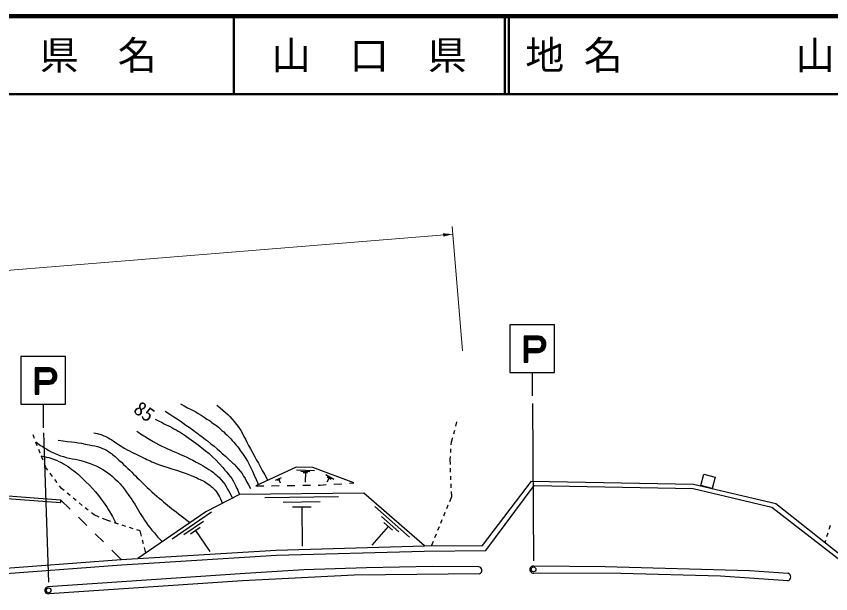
# Model space of a CAD drawing. Units: millimetres, scale not verified. Extents: x 40000 to 680000, y 20000 to 380000.
# Drawn here: x 305128 to 409536, y 305966 to 380000 of the extents above; entities that cross this region are included whole.
import ezdxf
from ezdxf.enums import TextEntityAlignment as Align

# ---------------------------------------------------------------- set-up
doc = ezdxf.new("R2010")
doc.units = ezdxf.units.MM
doc.header["$LTSCALE"] = 1000
for name, color, linetype, lineweight in [('M-BGD', 7, 'Continuous', 25), ('M-BMK-ROW', 30, 'Continuous', 25), ('M-STR-HTXT', 7, 'Continuous', 13), ('M-STR-STRC', 7, 'Continuous', 25), ('M-STR-STRD', 7, 'Continuous', 25), ('M-TTL', 2, 'Continuous', 140), ('M-TTL-LINE', 7, 'Continuous', 50)]:
    doc.layers.add(name, color=color, linetype=linetype, lineweight=lineweight)
doc.layers.add('M-TTL-TXT', color=7, linetype='Continuous')
doc.styles.add('ＭＳ ゴシック', font='')
doc.styles.get('ＭＳ ゴシック').set_extended_font_data('MS Gothic')

# ---------------------------------------------------------------- blocks, each defined once
blk = doc.blocks.new('filled_arrow')
at = {"color": 0, "linetype": 'Continuous', "lineweight": -2}
blk.add_solid([(7.5, 1.25), (0, 0), (7.5, -1.25)], dxfattribs=at)

msp = doc.modelspace()

# ---------------------------------------------------------------- hatches: boundary and pattern name
at = {"layer": 'M-STR-STRC'}
h = msp.add_hatch(dxfattribs=at)
h.set_pattern_fill('USER', color=256, style=0, pattern_type=2)
h.set_pattern_definition([(45, (370254, 339001), (-70.7107, 70.7107), []), (135, (370254, 339001), (-70.7107, -70.7107), [])])
h.paths.add_polyline_path([(372092, 339001), (370254, 339001), (370254, 335659), (370696, 335659), (370696, 336907), (372092, 336907, 0.89802)])
h.paths.add_polyline_path([(372038, 337348, 0.84591), (372038, 338568), (370696, 338568), (370696, 337348)], flags=16)
h = msp.add_hatch(dxfattribs=at)
h.set_pattern_fill('USER', color=256, style=0, pattern_type=2)
h.set_pattern_definition([(45, (307558, 334910), (-70.7107, 70.7107), []), (135, (307558, 334910), (-70.7107, -70.7107), [])])
h.paths.add_polyline_path([(309396, 334910), (307558, 334910), (307558, 331568), (308000, 331568), (308000, 332815), (309396, 332815, 0.89802)])
h.paths.add_polyline_path([(309342, 333257, 0.84591), (309342, 334477), (308000, 334477), (308000, 333257)], flags=16)

# ---------------------------------------------------------------- linework, layer by layer
at = {"layer": 'M-BGD'}
for p, q in [((361458, 327439), (361609, 328010)), ((361202, 326473), (361330, 326956)), ((307459, 325868), (307280, 326321)), ((360923, 325419), (361074, 325989)), ((307825, 324938), (307642, 325403)), ((360894, 325049), (360923, 325419)), ((308191, 324007), (308008, 324473)), ((360815, 324052), (360854, 324550)), ((308557, 323077), (308374, 323542)), ((360746, 323183), (360775, 323553)), ((360772, 322551), (360746, 323183)), ((308919, 322159), (308740, 322612)), ((309173, 321814), (308919, 322159)), ((341042, 321849), (343357, 321785)), ((341617, 321679), (342774, 321647)), ((360814, 321552), (360793, 322052)), ((309767, 321009), (309470, 321412)), ((310360, 320205), (310063, 320607)), ((338364, 320518), (339114, 320869)), ((338598, 320506), (338973, 320681)), ((338786, 320593), (338972, 320194)), ((341902, 321517), (342480, 321500)), ((342191, 321509), (342157, 320274)), ((344811, 321262), (345858, 320641)), ((345252, 320812), (344920, 320253)), ((344990, 320967), (345513, 320657)), ((360856, 320553), (360835, 321052)), ((310911, 319458), (310657, 319802)), ((335848, 319784), (336848, 319798)), ((337848, 319813), (338848, 319827)), ((339848, 319841), (340847, 319856)), ((341847, 319870), (342847, 319884)), ((343847, 319899), (344099, 319902)), ((344099, 319902), (344846, 319948)), ((345844, 320010), (346842, 320071)), ((347840, 320133), (348409, 320168)), ((360898, 319554), (360877, 320053)), ((311255, 319179), (310911, 319458)), ((312032, 318550), (311644, 318865)), ((360945, 318422), (360919, 319054)), ((310817, 318009), (310792, 317667)), ((312029, 316813), (310817, 318009)), ((312809, 317921), (312421, 318236)), ((313587, 317292), (313198, 317606)), ((336983, 318314), (346454, 318432)), ((339359, 317712), (344094, 317771)), ((360693, 317806), (360945, 318422)), ((314364, 316663), (313975, 316977)), ((325105, 313019), (330144, 316478)), ((340550, 317095), (342918, 317125)), ((341734, 317110), (341797, 312059)), ((351077, 317139), (355549, 313228)), ((359934, 315956), (360124, 316418)), ((360313, 316881), (360503, 317344)), ((314165, 314706), (313097, 315760)), ((315096, 316070), (314753, 316348)), ((315740, 315801), (315096, 316070)), ((316845, 315339), (316201, 315608)), ((317259, 315207), (316845, 315339)), ((351934, 315863), (354170, 313908)), ((359555, 315030), (359745, 315493)), ((318212, 314903), (317736, 315055)), ((319165, 314599), (318688, 314751)), ((320117, 314295), (319641, 314447)), ((326596, 313548), (329115, 315278)), ((327456, 313644), (328716, 314509)), ((352792, 314587), (350706, 312202)), ((352233, 315076), (353351, 314098)), ((359176, 314105), (359365, 314568)), ((409349, 314260), (409498, 314737)), ((316300, 312599), (315232, 313653)), ((321008, 314011), (320594, 314143)), ((321186, 313329), (321008, 314011)), ((328086, 314077), (329931, 311389)), ((358797, 313180), (358986, 313642)), ((409051, 313305), (409200, 313782)), ((321438, 312361), (321312, 312845)), ((358355, 312101), (358607, 312717)), ((408807, 312523), (408902, 312828)), ((318580, 310350), (317368, 311546)), ((321742, 311195), (321564, 311877))]:
    msp.add_line(p, q, dxfattribs=at)
for points in [[(348409, 320168), (343155, 322146), (341029, 322205), (335848, 319784)], [(357431, 311422), (365320, 311518), (371527, 319831), (391882, 319444), (401973, 317082), (410855, 310191)], [(357452, 312097), (364898, 312134), (371177, 320415), (391951, 319994), (402516, 317522), (410918, 310845)], [(289002, 308017), (292237, 319394), (310817, 318009)], [(289367, 308048), (292490, 319031), (310792, 317667)], [(357452, 312097), (349701, 318873), (333726, 318673), (329442, 316481), (320705, 310483)], [(320705, 310483), (338454, 311565), (357452, 312097)], [(320746, 309810), (338484, 310892), (357431, 311422)], [(286601, 307815), (301465, 309066), (318580, 310350), (320705, 310483)], [(286658, 307144), (301518, 308394), (318626, 309678), (320746, 309810)]]:
    msp.add_lwpolyline(points, dxfattribs=at)
for points, knots in [([(326162, 330299), (327629, 329542), (328069, 329349), (329210, 328606), (329748, 328255), (330052, 328061), (330565, 327674), (330941, 327392), (331145, 327225), (331496, 326912), (332125, 326352), (332451, 326008), (333020, 325388), (333499, 324867), (333715, 324529), (334121, 323949), (335130, 322507), (335330, 321835), (336161, 319930)], [0, 0, 0, 0, 1, 1, 1, 2, 2, 2, 3, 3, 3, 4, 4, 4, 5, 5, 5, 6, 6, 6, 6]), ([(330819, 330130), (332051, 329138), (332511, 328763), (333359, 327674), (334228, 326559), (334453, 325759), (335145, 324526), (336011, 322983), (336279, 322492), (337338, 320562)], [0, 0, 0, 0, 1, 1, 1, 2, 2, 2, 3, 3, 3, 3]), ([(324215, 329368), (325935, 328241), (326409, 327950), (327761, 326965), (328500, 326426), (328913, 326121), (329634, 325558), (330908, 324562), (331565, 323932), (332766, 322848), (332975, 322660), (333082, 322545), (333274, 322340), (334192, 321365), (334375, 320833), (335137, 319462)], [0, 0, 0, 0, 1, 1, 1, 2, 2, 2, 3, 3, 3, 4, 4, 4, 5, 5, 5, 5]), ([(322932, 328359), (325275, 327179), (326074, 326804), (327864, 325470), (329433, 324300), (330340, 323628), (331600, 322132), (332338, 321256), (332810, 320778), (333294, 319741), (333485, 319333), (333566, 319172), (333726, 318673)], [0, 0, 0, 0, 1, 1, 1, 2, 2, 2, 3, 3, 3, 4, 4, 4, 4]), ([(320574, 326828), (321348, 326280), (321596, 326141), (322268, 325727), (324458, 324375), (325937, 324085), (328194, 322848), (329080, 322363), (329581, 322090), (330396, 321494), (330679, 321286), (330820, 321145), (331073, 320901), (331985, 320023), (332159, 319474), (332851, 318192)], [0, 0, 0, 0, 1, 1, 1, 2, 2, 2, 3, 3, 3, 4, 4, 4, 5, 5, 5, 5]), ([(315071, 326574), (315427, 326515), (315540, 326490), (315833, 326404), (316246, 326284), (316471, 326185), (316849, 325981), (317608, 325571), (317966, 325229), (318712, 324796), (319646, 324254), (320192, 323990), (321167, 323526), (321889, 323182), (322284, 322968), (323030, 322679), (325058, 321893), (326294, 321707), (328279, 320816), (328900, 320538), (329244, 320359), (329803, 319970), (330053, 319795), (330177, 319675), (330396, 319462), (331033, 318840), (331143, 318428), (331581, 317514)], [0, 0, 0, 0, 1, 1, 1, 2, 2, 2, 3, 3, 3, 4, 4, 4, 5, 5, 5, 6, 6, 6, 7, 7, 7, 8, 8, 8, 9, 9, 9, 9]), ([(307622, 325453), (308291, 324916), (308567, 324775), (309205, 324390), (311406, 323062), (313144, 323449), (315448, 322309), (316599, 321740), (317176, 321264), (318119, 320393), (318620, 319930), (318804, 319579), (319220, 319038), (320628, 317206), (321037, 315900), (322522, 314128), (323003, 313553), (323169, 313337), (323792, 312688)], [0, 0, 0, 0, 1, 1, 1, 2, 2, 2, 3, 3, 3, 4, 4, 4, 5, 5, 5, 6, 6, 6, 6]), ([(310499, 325642), (312396, 325411), (312942, 325382), (314478, 325050), (315043, 324927), (315377, 324914), (315918, 324711), (316333, 324555), (316565, 324450), (316934, 324203), (317500, 323823), (317780, 323557), (318288, 323102), (319997, 321574), (320807, 320560), (322522, 319038), (324368, 317400), (325050, 316886), (327432, 315059)], [0, 0, 0, 0, 1, 1, 1, 2, 2, 2, 3, 3, 3, 4, 4, 4, 5, 5, 5, 6, 6, 6, 6]), ([(308333, 323647), (309382, 323391), (309755, 323337), (310584, 322933), (311063, 322699), (311330, 322558), (311769, 322256), (312505, 321749), (312906, 321439), (313547, 320816), (314945, 319460), (315727, 318655), (316764, 317006), (317242, 316247), (317429, 315956), (317892, 315005)], [0, 0, 0, 0, 1, 1, 1, 2, 2, 2, 3, 3, 3, 4, 4, 4, 5, 5, 5, 5])]:
    msp.add_open_spline(points, degree=3, knots=knots, dxfattribs=at)
at = {"layer": 'M-BMK-ROW'}
for p, q in [((392890, 319854), (393287, 321301)), ((393287, 321301), (394733, 320904)), ((394733, 320904), (394337, 319457)), ((394337, 319457), (392890, 319854))]:
    msp.add_line(p, q, dxfattribs=at)
at = {"layer": 'M-STR-HTXT'}
for p, q in [((362320, 337115), (361026, 353062)), ((109660, 331660), (361106, 352065))]:
    msp.add_line(p, q, dxfattribs=at)
at = {"layer": 'M-STR-STRC'}
for p, q in [((374127, 340460), (368392, 340460)), ((368392, 340460), (368392, 334349)), ((374127, 334349), (374127, 340460)), ((311431, 336369), (305696, 336369)), ((305696, 336369), (305696, 330258)), ((311431, 330258), (311431, 336369)), ((368392, 334349), (374127, 334349)), ((371259, 334349), (371259, 331338)), ((305696, 330258), (311431, 330258)), ((308564, 330258), (308564, 327247)), ((371298, 330350), (371439, 310190)), ((308602, 326601), (309275, 307438))]:
    msp.add_line(p, q, dxfattribs=at)
for points in [[(372092, 339001), (370254, 339001), (370254, 335659), (370696, 335659), (370696, 336907), (372092, 336907)], [(372038, 337348), (370696, 337348), (370696, 338568), (372038, 338568)], [(309396, 334910), (307558, 334910), (307558, 331568), (308000, 331568), (308000, 332815), (309396, 332815)], [(309342, 333257), (308000, 333257), (308000, 334477), (309342, 334477)]]:
    msp.add_lwpolyline(points, dxfattribs=at)
for centre in [(371445, 309088), (309272, 306401)]:
    msp.add_circle(centre, 305, dxfattribs=at)
for centre, radius, start, end in [((371935, 337958), 619, 279.54386, 80.45614), ((371979, 337954), 1053, 276.151, 83.849), ((309240, 333867), 619, 279.54386, 80.45614), ((309283, 333863), 1053, 276.151, 83.849)]:
    msp.add_arc(centre, radius, start, end, dxfattribs=at)
at = {"layer": 'M-STR-STRD'}
for points in [[(364423, 309415), (358505, 309471), (350038, 309302), (341995, 309048), (334459, 308573), (309182, 306846)], [(371414, 309534), (380626, 309476), (399145, 308963), (404065, 308583)], [(309322, 305977), (334121, 307664), (348430, 308370), (364515, 308537)], [(404021, 307612), (395420, 308201), (382632, 308550), (371428, 308610)]]:
    msp.add_lwpolyline(points, dxfattribs=at)
for centre, radius, start, end in [((364379, 308966), 451, 287.68141, 84.36151), ((371422, 309072), 463, 90.94705, 274.29573), ((403907, 308103), 505, 283.09962, 71.74208), ((309229, 306407), 441, 96.10507, 282.19545)]:
    msp.add_arc(centre, radius, start, end, dxfattribs=at)
at = {"layer": 'M-TTL'}
msp.add_line((680000, 380000), (40000, 380000), dxfattribs=at)
at = {"layer": 'M-TTL-LINE'}
for p, q in [((333000, 380000), (333000, 370000)), ((367750, 380000), (367750, 370000)), ((368250, 380000), (368250, 370000)), ((40000, 370000), (680000, 370000))]:
    msp.add_line(p, q, dxfattribs=at)

# ---------------------------------------------------------------- block references
at = {"layer": 'M-STR-HTXT', "xscale": 167, "yscale": 167, "rotation": 184.6}
msp.add_blockref('filled_arrow', (361106, 352065), dxfattribs=at)

# ---------------------------------------------------------------- texts
at = {"layer": 'M-BGD', "style": 'ＭＳ ゴシック'}
msp.add_text('85', height=1833, rotation=324.782, dxfattribs=at).set_placement((319686, 328843), align=Align.BOTTOM_LEFT)
at = {"layer": 'M-TTL-TXT', "style": 'ＭＳ ゴシック'}
for s, p in [('県\u3000名', (315625, 375000)), ('山\u3000口\u3000県', (350375, 375000))]:
    msp.add_text(s, height=3666, dxfattribs=at).set_placement(p, align=Align.MIDDLE_CENTER)
for s, p in [('地 名', (370380, 375000)), ('山口市宮野下', (405024, 375000))]:
    msp.add_text(s, height=3666, dxfattribs=at).set_placement(p, align=Align.MIDDLE_LEFT)

doc.saveas('drawing.dxf')
